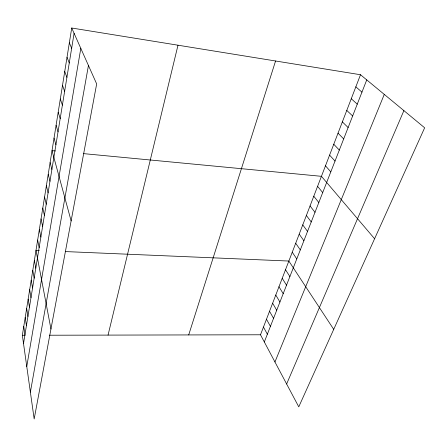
<?xml version="1.0" encoding="UTF-8"?>
<svg xmlns="http://www.w3.org/2000/svg" width="447" height="447" viewBox="0 0 447 447"><rect width="100%" height="100%" fill="white"/><g stroke="black" fill="none" stroke-linecap="round" stroke-linejoin="round"><path stroke-width="0.67" d="M71.727 28.01L96.669 83.924L34.173 418.99L22.35 335.278L71.727 28.01L360.5 74.733L424.65 127.792L298.769 406.848L260.5 334.781L360.5 74.733M23.512 343.514L74.096 33.313M26.764 366.546L80.812 48.365M30.379 392.131L88.445 65.486M108.051 335.099L177.995 45.203M188.707 334.926L275.57 60.993M264.322 341.977L366.741 79.896M274.944 361.981L384.275 94.395M286.628 383.99L403.892 110.627M22.35 335.278L25.138 335.272M49.282 335.222L260.5 334.781M39.319 250.471L36 250.326L50.952 329.042M65.228 251.566L288.851 261.042L333.719 329.372M55.411 150.946L52.025 150.628L71.123 220.891M83.522 153.628L321.432 176.319L374.597 238.759M355.84 86.847L361.958 92.138M351.264 98.742L357.259 104.157M346.771 110.42L352.649 115.957M342.363 121.897L348.124 127.54M338.027 133.167L343.676 138.916M333.769 144.236L339.312 150.091M329.584 155.115L335.021 161.071M325.477 165.809L330.802 171.86M317.577 186.354L322.706 192.579M313.783 196.222L318.817 202.525M310.045 205.933L314.995 212.308M306.374 215.482L311.235 221.935M302.759 224.886L307.53 231.412M299.199 234.139L303.887 240.732M295.696 243.246L300.306 249.901M292.249 252.214L296.774 258.93M285.51 269.737L289.885 276.57M282.219 278.297L286.516 285.186M278.973 286.734L283.202 293.668M275.782 295.037L279.934 302.027M272.636 303.222L276.721 310.257M269.535 311.285L273.553 318.365M266.479 319.231L270.429 326.355M263.467 327.059L267.356 334.222M69.352 42.811L71.649 48.31M67.022 57.294L69.257 62.982M64.742 71.475L66.916 77.342M62.513 85.355L64.625 91.395M60.328 98.949L62.384 105.146M58.188 112.264L60.189 118.617M56.093 125.311L58.037 131.809M54.037 138.095L55.925 144.733M50.109 162.552L51.897 169.441M48.226 174.252L49.975 181.253M46.382 185.728L48.08 192.841M44.571 196.998L46.231 204.218M42.795 208.056L44.409 215.376M41.051 218.913L42.621 226.327M39.336 229.574L40.873 237.078M37.654 240.045L39.146 247.632M34.38 260.433L35.799 268.178M32.782 270.357L34.168 278.179M31.217 280.113L32.564 288.002M29.675 289.701L30.994 297.657M28.161 299.127L29.446 307.145M26.669 308.391L27.926 316.47M25.205 317.504L26.429 325.639M23.764 326.461L24.959 334.652"/></g></svg>
